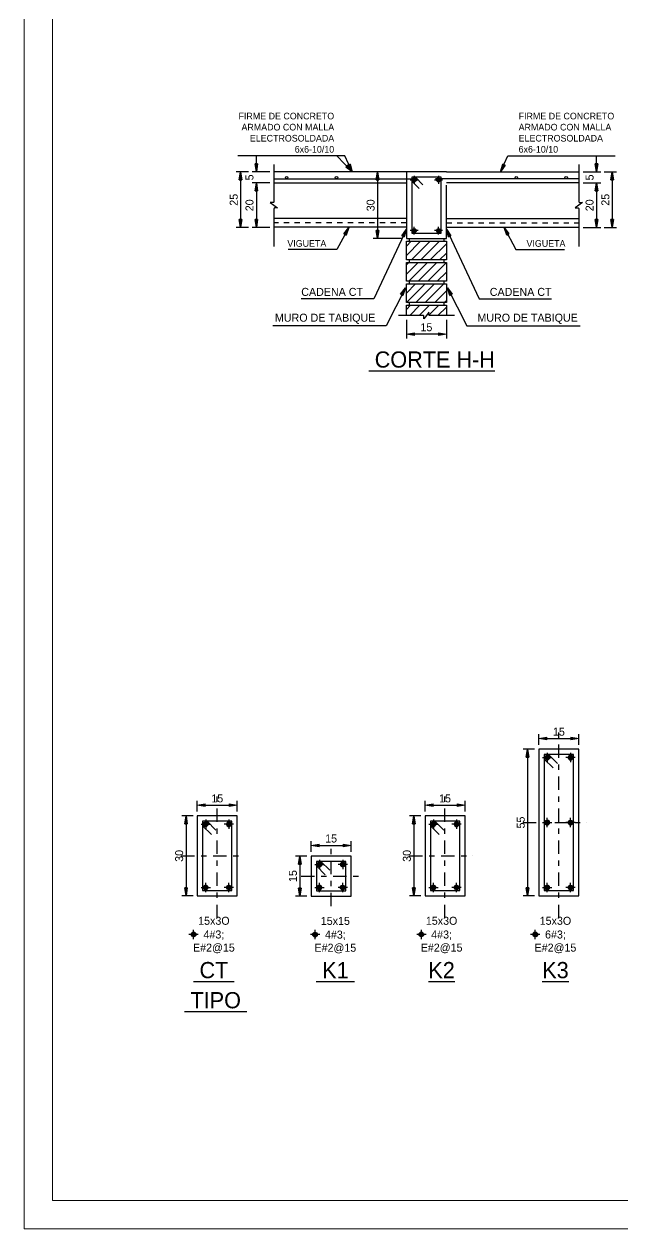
# Model space of a CAD drawing. Header units: millimetres. Extents: x -25 to 297, y -2 to 43.
# Drawn here: x 233.25 to 244.49, y -2.04 to 20.54 of the extents above; entities that cross this region are included whole.
import ezdxf
from ezdxf.enums import TextEntityAlignment as Align

# ---------------------------------------------------------------- set-up
doc = ezdxf.new("R2010")
doc.units = ezdxf.units.MM
doc.linetypes.add('DASHDOT', pattern=[1, 0.5, -0.25, 0, -0.25])
doc.linetypes.add('HIDDEN2', pattern=[0.1875, 0.125, -0.0625])
for name, color, linetype in [('6', 7, 'Continuous'), ('C', 11, 'Continuous'), ('EJES', 250, 'DASHDOT'), ('hatch', 250, 'Continuous'), ('TEXT', 5, 'Continuous'), ('TITULO', 242, 'Continuous'), ('TZ', 15, 'Continuous')]:
    doc.layers.add(name, color=color, linetype=linetype)
doc.styles.add('LEROY', font='stylu.ttf')
doc.dimstyles.new('LEROY_CONC', dxfattribs={"dimtxt": 0.15, "dimasz": 0.15, "dimexe": 0.08, "dimexo": 0.08, "dimgap": 0.05, "dimtad": 1, "dimdec": 0, "dimlfac": 20, "dimzin": 0, "dimdsep": 46, "dimtxsty": 'LEROY', "dimblk1": 'FLECHA', "dimblk2": 'FLECHA', "dimsah": 1, "dimcen": 0.2, "dimclrd": 256, "dimclre": 256, "dimclrt": 5, "dimadec": 0, "dimazin": 0, "dimtfac": 0.5, "dimtdec": 0, "dimtix": 1, "dimtofl": 0, "dimtmove": 0, "dimatfit": 3, "dimldrblk": 'FLECHA', "dimfxl": 1, "dimtolj": 1, "dimtzin": 0, "dimarcsym": 0})

# ---------------------------------------------------------------- blocks, each defined once
blk = doc.blocks.new('FLECHA')
at = {"linetype": 'Continuous'}
blk.add_hatch(color=5, dxfattribs=at).paths.add_polyline_path([(0, 0), (-1, 0.16), (-1, -0.16)])
at = {"color": 5, "linetype": 'Continuous'}
blk.add_line((-1, 0.16), (-1, -0.16), dxfattribs=at)
blk.add_lwpolyline([(-1, 0.16), (0, 0), (-1, -0.16)], dxfattribs=at)
blk = doc.blocks.new('*D366')
at = {"layer": 'C', "lineweight": -2, "transparency": 16777216}
for p, q in [((243.741, 17.565), (244.071, 17.565)), ((243.991, 17.415), (243.991, 16.878)), ((243.741, 16.728), (244.071, 16.728))]:
    blk.add_line(p, q, dxfattribs=at)
at = {"layer": 'Defpoints', "color": 0, "transparency": 16777216}
for p in [(243.661, 17.565), (243.661, 16.728), (243.991, 16.728)]:
    blk.add_point(p, dxfattribs=at)
at = {"layer": 'C', "lineweight": -2, "transparency": 16777216, "xscale": 0.15, "yscale": 0.15, "zscale": 0.15}
for p, rotation in [((243.991, 17.565), 90), ((243.991, 16.728), 270)]:
    blk.add_blockref('FLECHA', p, dxfattribs=dict(at, rotation=rotation))
at = {"layer": 'C', "color": 5, "transparency": 16777216, "insert": (243.863, 17.147), "char_height": 0.15, "attachment_point": 5, "rotation": 90, "style": 'LEROY'}
blk.add_mtext('\\A1;20', dxfattribs=at)
blk = doc.blocks.new('*D367')
at = {"layer": 'C', "lineweight": -2, "transparency": 16777216}
for p, q in [((243.991, 17.922), (243.991, 18.072)), ((243.741, 17.772), (244.071, 17.772)), ((243.741, 17.565), (244.071, 17.565)), ((243.991, 17.415), (243.991, 17.265))]:
    blk.add_line(p, q, dxfattribs=at)
at = {"layer": 'Defpoints', "color": 0, "transparency": 16777216}
for p in [(243.661, 17.772), (243.661, 17.565), (243.991, 17.565)]:
    blk.add_point(p, dxfattribs=at)
at = {"layer": 'C', "lineweight": -2, "transparency": 16777216, "xscale": 0.15, "yscale": 0.15, "zscale": 0.15}
for p, rotation in [((243.991, 17.772), 270), ((243.991, 17.565), 90)]:
    blk.add_blockref('FLECHA', p, dxfattribs=dict(at, rotation=rotation))
at = {"layer": 'C', "color": 5, "transparency": 16777216, "insert": (243.863, 17.669), "char_height": 0.15, "attachment_point": 5, "rotation": 90, "style": 'LEROY'}
blk.add_mtext('\\A1;5', dxfattribs=at)
blk = doc.blocks.new('*D368')
at = {"layer": 'C', "lineweight": -2, "transparency": 16777216}
for p, q in [((244.138, 17.772), (244.367, 17.772)), ((244.287, 17.622), (244.287, 16.878)), ((244.138, 16.728), (244.367, 16.728))]:
    blk.add_line(p, q, dxfattribs=at)
at = {"layer": 'Defpoints', "color": 0, "transparency": 16777216}
for p in [(244.058, 17.772), (244.058, 16.728), (244.287, 16.728)]:
    blk.add_point(p, dxfattribs=at)
at = {"layer": 'C', "lineweight": -2, "transparency": 16777216, "xscale": 0.15, "yscale": 0.15, "zscale": 0.15}
for p, rotation in [((244.287, 17.772), 90), ((244.287, 16.728), 270)]:
    blk.add_blockref('FLECHA', p, dxfattribs=dict(at, rotation=rotation))
at = {"layer": 'C', "color": 5, "transparency": 16777216, "insert": (244.159, 17.25), "char_height": 0.15, "attachment_point": 5, "rotation": 90, "style": 'LEROY'}
blk.add_mtext('\\A1;25', dxfattribs=at)
blk = doc.blocks.new('Var_1')
at = {"layer": 'TZ'}
h = blk.add_hatch(dxfattribs=at)
h.set_pattern_fill('ANSI31', color=250, scale=0.01, style=0)
h.set_pattern_definition([(45, (-118.599832, -46.150385), (-0.02245064, 0.02245064), [])])
edge = h.paths.add_edge_path()
edge.add_arc((0, 0), 0.125, 0, 360)
at = {"layer": 'TZ', "color": 250}
for p, q in [((-0.25, 0), (0.25, 0)), ((0, 0.25), (0, -0.25))]:
    blk.add_line(p, q, dxfattribs=at)
at = {"layer": 'TZ', "color": 5}
blk.add_circle((0, 0), 0.125, dxfattribs=at)
blk = doc.blocks.new('*D370')
at = {"layer": 'C', "lineweight": -2, "transparency": 16777216}
for p, q in [((240.426, 15.001), (240.426, 14.653)), ((241.176, 15.001), (241.176, 14.653)), ((241.026, 14.733), (240.576, 14.733))]:
    blk.add_line(p, q, dxfattribs=at)
at = {"layer": 'Defpoints', "color": 0, "transparency": 16777216}
for p in [(240.426, 15.081), (241.176, 15.081), (240.426, 14.733)]:
    blk.add_point(p, dxfattribs=at)
at = {"layer": 'C', "lineweight": -2, "transparency": 16777216, "xscale": 0.15, "yscale": 0.15, "zscale": 0.15, "rotation": 180}
blk.add_blockref('FLECHA', (240.426, 14.733), dxfattribs=at)
at = {"layer": 'C', "lineweight": -2, "transparency": 16777216, "xscale": 0.15, "yscale": 0.15, "zscale": 0.15}
blk.add_blockref('FLECHA', (241.176, 14.733), dxfattribs=at)
at = {"layer": 'C', "color": 5, "transparency": 16777216, "insert": (240.801, 14.861), "char_height": 0.15, "attachment_point": 5, "style": 'LEROY'}
blk.add_mtext('\\A1;15', dxfattribs=at)
blk = doc.blocks.new('*D371')
at = {"layer": 'C', "lineweight": -2, "transparency": 16777216}
for p, q in [((240.216, 17.773), (239.804, 17.773)), ((239.884, 17.623), (239.884, 16.672)), ((240.346, 16.522), (239.804, 16.522))]:
    blk.add_line(p, q, dxfattribs=at)
at = {"layer": 'Defpoints', "color": 0, "transparency": 16777216}
for p in [(240.296, 17.773), (239.884, 16.522), (240.426, 16.522)]:
    blk.add_point(p, dxfattribs=at)
at = {"layer": 'C', "lineweight": -2, "transparency": 16777216, "xscale": 0.15, "yscale": 0.15, "zscale": 0.15}
for p, rotation in [((239.884, 17.773), 90), ((239.884, 16.522), 270)]:
    blk.add_blockref('FLECHA', p, dxfattribs=dict(at, rotation=rotation))
at = {"layer": 'C', "color": 5, "transparency": 16777216, "insert": (239.755, 17.147), "char_height": 0.15, "attachment_point": 5, "rotation": 90, "style": 'LEROY'}
blk.add_mtext('\\A1;30', dxfattribs=at)
blk = doc.blocks.new('*D363')
at = {"layer": 'C', "lineweight": -2, "transparency": 16777216}
for p, q in [((237.861, 17.565), (237.531, 17.565)), ((237.611, 17.415), (237.611, 16.878)), ((237.861, 16.728), (237.531, 16.728))]:
    blk.add_line(p, q, dxfattribs=at)
at = {"layer": 'Defpoints', "color": 0, "transparency": 16777216}
for p in [(237.941, 17.565), (237.611, 16.728), (237.941, 16.728)]:
    blk.add_point(p, dxfattribs=at)
at = {"layer": 'C', "lineweight": -2, "transparency": 16777216, "xscale": 0.15, "yscale": 0.15, "zscale": 0.15}
for p, rotation in [((237.611, 17.565), 90), ((237.611, 16.728), 270)]:
    blk.add_blockref('FLECHA', p, dxfattribs=dict(at, rotation=rotation))
at = {"layer": 'C', "color": 5, "transparency": 16777216, "insert": (237.483, 17.147), "char_height": 0.15, "attachment_point": 5, "rotation": 90, "style": 'LEROY'}
blk.add_mtext('\\A1;20', dxfattribs=at)
blk = doc.blocks.new('*D364')
at = {"layer": 'C', "lineweight": -2, "transparency": 16777216}
for p, q in [((237.611, 17.922), (237.611, 18.072)), ((237.861, 17.772), (237.531, 17.772)), ((237.861, 17.565), (237.531, 17.565)), ((237.611, 17.415), (237.611, 17.265))]:
    blk.add_line(p, q, dxfattribs=at)
at = {"layer": 'Defpoints', "color": 0, "transparency": 16777216}
for p in [(237.941, 17.772), (237.611, 17.565), (237.941, 17.565)]:
    blk.add_point(p, dxfattribs=at)
at = {"layer": 'C', "lineweight": -2, "transparency": 16777216, "xscale": 0.15, "yscale": 0.15, "zscale": 0.15}
for p, rotation in [((237.611, 17.772), 270), ((237.611, 17.565), 90)]:
    blk.add_blockref('FLECHA', p, dxfattribs=dict(at, rotation=rotation))
at = {"layer": 'C', "color": 5, "transparency": 16777216, "insert": (237.482, 17.669), "char_height": 0.15, "attachment_point": 5, "rotation": 90, "style": 'LEROY'}
blk.add_mtext('\\A1;5', dxfattribs=at)
blk = doc.blocks.new('*D365')
at = {"layer": 'C', "lineweight": -2, "transparency": 16777216}
for p, q in [((237.464, 17.772), (237.235, 17.772)), ((237.315, 17.622), (237.315, 16.878)), ((237.464, 16.728), (237.235, 16.728))]:
    blk.add_line(p, q, dxfattribs=at)
at = {"layer": 'Defpoints', "color": 0, "transparency": 16777216}
for p in [(237.544, 17.772), (237.315, 16.728), (237.544, 16.728)]:
    blk.add_point(p, dxfattribs=at)
at = {"layer": 'C', "lineweight": -2, "transparency": 16777216, "xscale": 0.15, "yscale": 0.15, "zscale": 0.15}
for p, rotation in [((237.315, 17.772), 90), ((237.315, 16.728), 270)]:
    blk.add_blockref('FLECHA', p, dxfattribs=dict(at, rotation=rotation))
at = {"layer": 'C', "color": 5, "transparency": 16777216, "insert": (237.187, 17.25), "char_height": 0.15, "attachment_point": 5, "rotation": 90, "style": 'LEROY'}
blk.add_mtext('\\A1;25', dxfattribs=at)
blk = doc.blocks.new('*D415')
at = {"layer": 'C', "lineweight": -2, "transparency": 16777216}
for p, q in [((236.503, 5.784), (236.503, 5.983)), ((236.653, 5.903), (237.103, 5.903)), ((237.253, 5.784), (237.253, 5.983))]:
    blk.add_line(p, q, dxfattribs=at)
at = {"layer": 'Defpoints', "color": 0, "transparency": 16777216}
for p in [(237.253, 5.903), (236.503, 5.704), (237.253, 5.704)]:
    blk.add_point(p, dxfattribs=at)
at = {"layer": 'C', "lineweight": -2, "transparency": 16777216, "xscale": 0.15, "yscale": 0.15, "zscale": 0.15, "rotation": 180}
blk.add_blockref('FLECHA', (236.503, 5.903), dxfattribs=at)
at = {"layer": 'C', "lineweight": -2, "transparency": 16777216, "xscale": 0.15, "yscale": 0.15, "zscale": 0.15}
blk.add_blockref('FLECHA', (237.253, 5.903), dxfattribs=at)
at = {"layer": 'C', "color": 5, "transparency": 16777216, "insert": (236.878, 6.031), "char_height": 0.15, "attachment_point": 5, "style": 'LEROY'}
blk.add_mtext('\\A1;15', dxfattribs=at)
blk = doc.blocks.new('*D416')
at = {"layer": 'C', "lineweight": -2, "transparency": 16777216}
for p, q in [((236.423, 5.704), (236.211, 5.704)), ((236.291, 5.554), (236.291, 4.354)), ((236.423, 4.204), (236.211, 4.204))]:
    blk.add_line(p, q, dxfattribs=at)
at = {"layer": 'Defpoints', "color": 0, "transparency": 16777216}
for p in [(236.503, 5.704), (236.291, 4.204), (236.503, 4.204)]:
    blk.add_point(p, dxfattribs=at)
at = {"layer": 'C', "lineweight": -2, "transparency": 16777216, "xscale": 0.15, "yscale": 0.15, "zscale": 0.15}
for p, rotation in [((236.291, 5.704), 90), ((236.291, 4.204), 270)]:
    blk.add_blockref('FLECHA', p, dxfattribs=dict(at, rotation=rotation))
at = {"layer": 'C', "color": 5, "transparency": 16777216, "insert": (236.163, 4.954), "char_height": 0.15, "attachment_point": 5, "rotation": 90, "style": 'LEROY'}
blk.add_mtext('\\A1;30', dxfattribs=at)
blk = doc.blocks.new('*D419')
at = {"layer": 'C', "lineweight": -2, "transparency": 16777216}
for p, q in [((240.775, 5.784), (240.775, 5.983)), ((240.925, 5.903), (241.375, 5.903)), ((241.525, 5.784), (241.525, 5.983))]:
    blk.add_line(p, q, dxfattribs=at)
at = {"layer": 'Defpoints', "color": 0, "transparency": 16777216}
for p in [(241.525, 5.903), (240.775, 5.704), (241.525, 5.704)]:
    blk.add_point(p, dxfattribs=at)
at = {"layer": 'C', "lineweight": -2, "transparency": 16777216, "xscale": 0.15, "yscale": 0.15, "zscale": 0.15, "rotation": 180}
blk.add_blockref('FLECHA', (240.775, 5.903), dxfattribs=at)
at = {"layer": 'C', "lineweight": -2, "transparency": 16777216, "xscale": 0.15, "yscale": 0.15, "zscale": 0.15}
blk.add_blockref('FLECHA', (241.525, 5.903), dxfattribs=at)
at = {"layer": 'C', "color": 5, "transparency": 16777216, "insert": (241.15, 6.031), "char_height": 0.15, "attachment_point": 5, "style": 'LEROY'}
blk.add_mtext('\\A1;15', dxfattribs=at)
blk = doc.blocks.new('*D420')
at = {"layer": 'C', "lineweight": -2, "transparency": 16777216}
for p, q in [((240.695, 5.704), (240.483, 5.704)), ((240.563, 5.554), (240.563, 4.354)), ((240.695, 4.204), (240.483, 4.204))]:
    blk.add_line(p, q, dxfattribs=at)
at = {"layer": 'Defpoints', "color": 0, "transparency": 16777216}
for p in [(240.775, 5.704), (240.563, 4.204), (240.775, 4.204)]:
    blk.add_point(p, dxfattribs=at)
at = {"layer": 'C', "lineweight": -2, "transparency": 16777216, "xscale": 0.15, "yscale": 0.15, "zscale": 0.15}
for p, rotation in [((240.563, 5.704), 90), ((240.563, 4.204), 270)]:
    blk.add_blockref('FLECHA', p, dxfattribs=dict(at, rotation=rotation))
at = {"layer": 'C', "color": 5, "transparency": 16777216, "insert": (240.435, 4.954), "char_height": 0.15, "attachment_point": 5, "rotation": 90, "style": 'LEROY'}
blk.add_mtext('\\A1;30', dxfattribs=at)
blk = doc.blocks.new('*D421')
at = {"layer": 'C', "lineweight": -2, "transparency": 16777216}
for p, q in [((238.638, 5.031), (238.638, 5.231)), ((239.388, 5.031), (239.388, 5.231)), ((238.788, 5.151), (239.238, 5.151))]:
    blk.add_line(p, q, dxfattribs=at)
at = {"layer": 'Defpoints', "color": 0, "transparency": 16777216}
for p in [(239.388, 5.151), (238.638, 4.951), (239.388, 4.951)]:
    blk.add_point(p, dxfattribs=at)
at = {"layer": 'C', "lineweight": -2, "transparency": 16777216, "xscale": 0.15, "yscale": 0.15, "zscale": 0.15, "rotation": 180}
blk.add_blockref('FLECHA', (238.638, 5.151), dxfattribs=at)
at = {"layer": 'C', "lineweight": -2, "transparency": 16777216, "xscale": 0.15, "yscale": 0.15, "zscale": 0.15}
blk.add_blockref('FLECHA', (239.388, 5.151), dxfattribs=at)
at = {"layer": 'C', "color": 5, "transparency": 16777216, "insert": (239.013, 5.279), "char_height": 0.15, "attachment_point": 5, "style": 'LEROY'}
blk.add_mtext('\\A1;15', dxfattribs=at)
blk = doc.blocks.new('*D422')
at = {"layer": 'C', "lineweight": -2, "transparency": 16777216}
for p, q in [((238.558, 4.951), (238.345, 4.951)), ((238.425, 4.801), (238.425, 4.351)), ((238.558, 4.201), (238.345, 4.201))]:
    blk.add_line(p, q, dxfattribs=at)
at = {"layer": 'Defpoints', "color": 0, "transparency": 16777216}
for p in [(238.638, 4.951), (238.425, 4.201), (238.638, 4.201)]:
    blk.add_point(p, dxfattribs=at)
at = {"layer": 'C', "lineweight": -2, "transparency": 16777216, "xscale": 0.15, "yscale": 0.15, "zscale": 0.15}
for p, rotation in [((238.425, 4.951), 90), ((238.425, 4.201), 270)]:
    blk.add_blockref('FLECHA', p, dxfattribs=dict(at, rotation=rotation))
at = {"layer": 'C', "color": 5, "transparency": 16777216, "insert": (238.297, 4.576), "char_height": 0.15, "attachment_point": 5, "rotation": 90, "style": 'LEROY'}
blk.add_mtext('\\A1;15', dxfattribs=at)
blk = doc.blocks.new('*D423')
at = {"layer": 'C', "lineweight": -2, "transparency": 16777216}
for p, q in [((242.911, 7.034), (242.911, 7.233)), ((243.661, 7.034), (243.661, 7.233)), ((243.061, 7.153), (243.511, 7.153))]:
    blk.add_line(p, q, dxfattribs=at)
at = {"layer": 'Defpoints', "color": 0, "transparency": 16777216}
for p in [(243.661, 7.153), (242.911, 6.954), (243.661, 6.954)]:
    blk.add_point(p, dxfattribs=at)
at = {"layer": 'C', "lineweight": -2, "transparency": 16777216, "xscale": 0.15, "yscale": 0.15, "zscale": 0.15, "rotation": 180}
blk.add_blockref('FLECHA', (242.911, 7.153), dxfattribs=at)
at = {"layer": 'C', "lineweight": -2, "transparency": 16777216, "xscale": 0.15, "yscale": 0.15, "zscale": 0.15}
blk.add_blockref('FLECHA', (243.661, 7.153), dxfattribs=at)
at = {"layer": 'C', "color": 5, "transparency": 16777216, "insert": (243.286, 7.281), "char_height": 0.15, "attachment_point": 5, "style": 'LEROY'}
blk.add_mtext('\\A1;15', dxfattribs=at)
blk = doc.blocks.new('*D424')
at = {"layer": 'C', "lineweight": -2, "transparency": 16777216}
for p, q in [((242.831, 6.954), (242.619, 6.954)), ((242.699, 6.804), (242.699, 4.354)), ((242.831, 4.204), (242.619, 4.204))]:
    blk.add_line(p, q, dxfattribs=at)
at = {"layer": 'Defpoints', "color": 0, "transparency": 16777216}
for p in [(242.911, 6.954), (242.699, 4.204), (242.911, 4.204)]:
    blk.add_point(p, dxfattribs=at)
at = {"layer": 'C', "lineweight": -2, "transparency": 16777216, "xscale": 0.15, "yscale": 0.15, "zscale": 0.15}
for p, rotation in [((242.699, 6.954), 90), ((242.699, 4.204), 270)]:
    blk.add_blockref('FLECHA', p, dxfattribs=dict(at, rotation=rotation))
at = {"layer": 'C', "color": 5, "transparency": 16777216, "insert": (242.571, 5.579), "char_height": 0.15, "attachment_point": 5, "rotation": 90, "style": 'LEROY'}
blk.add_mtext('\\A1;55', dxfattribs=at)

msp = doc.modelspace()

# ---------------------------------------------------------------- hatches: boundary and pattern name
at = {"layer": 'hatch'}
h = msp.add_hatch(dxfattribs=at)
h.set_pattern_fill('ANSI31', color=256, style=0)
h.set_pattern_definition([(45, (240.42589, 15.32273), (-0.088388, 0.088388), [])])
h.paths.add_polyline_path([(240.426, 16.073), (241.176, 16.073), (241.176, 15.723), (240.426, 15.723)])
h.paths.add_polyline_path([(240.426, 15.673), (241.176, 15.673), (241.176, 15.323), (240.426, 15.323)])
h.paths.add_polyline_path([(240.426, 16.473), (241.176, 16.473), (241.176, 16.123), (240.426, 16.123)])
h = msp.add_hatch(dxfattribs=at)
h.set_pattern_fill('ANSI31', color=256, style=0)
h.set_pattern_definition([(45, (240.42589, 15.01888), (-0.088388, 0.088388), [])])
h.paths.add_polyline_path([(241.176, 15.273), (241.047, 15.273), (241.047, 15.081), (241.176, 15.081)])
h.paths.add_polyline_path([(241.047, 15.273), (240.801, 15.273), (240.801, 15.081), (240.847, 15.143), (240.847, 15.095, 0.414214), (240.862, 15.081), (241.047, 15.081)])
h.paths.add_polyline_path([(240.801, 15.273), (240.554, 15.273), (240.554, 15.081), (240.74, 15.081, -0.414214), (240.754, 15.067), (240.754, 15.019), (240.801, 15.081)])
h.paths.add_polyline_path([(240.554, 15.273), (240.426, 15.273), (240.426, 15.081), (240.554, 15.081)])

# ---------------------------------------------------------------- linework, layer by layer
at = {"layer": '6', "lineweight": 0}
for points in [[(233.253, 41.001), (297.273, 41.001), (297.273, -2.036), (233.253, -2.036)], [(233.785, 40.469), (296.741, 40.469), (296.741, -1.504), (233.785, -1.504)]]:
    msp.add_lwpolyline(points, close=True, dxfattribs=at)
at = {"layer": 'EJES', "ltscale": 0.5}
for p, q in [((243.285, 3.79), (243.285, 7.367)), ((236.877, 3.79), (236.877, 6.117)), ((241.149, 3.79), (241.149, 6.117)), ((242.611, 5.579), (243.811, 5.579)), ((239.013, 4.014), (239.013, 5.139)), ((236.203, 4.954), (237.403, 4.954)), ((240.475, 4.954), (241.675, 4.954)), ((238.45, 4.576), (239.575, 4.576))]:
    msp.add_line(p, q, dxfattribs=at)
at = {"layer": 'TZ', "color": 15}
for p, q in [((240.426, 17.772), (237.941, 17.772)), ((241.176, 17.772), (243.661, 17.772)), ((237.941, 17.565), (240.426, 17.565)), ((243.661, 17.565), (241.176, 17.565)), ((241.176, 16.522), (241.176, 17.522)), ((240.426, 16.901), (237.941, 16.901)), ((240.426, 16.735), (237.941, 16.735)), ((241.176, 16.901), (243.661, 16.901)), ((241.176, 16.735), (243.661, 16.735))]:
    msp.add_line(p, q, dxfattribs=at)
at = {"layer": 'TZ', "color": 3}
for p, q in [((237.941, 17.64), (240.63, 17.64)), ((240.737, 17.53), (240.595, 17.672)), ((243.661, 17.64), (240.972, 17.64)), ((240.667, 17.459), (240.525, 17.601)), ((243.261, 6.686), (243.093, 6.854)), ((243.178, 6.603), (243.011, 6.77)), ((236.77, 5.353), (236.603, 5.52)), ((236.853, 5.436), (236.685, 5.604)), ((241.042, 5.353), (240.875, 5.52)), ((241.125, 5.436), (240.957, 5.604)), ((238.904, 4.601), (238.738, 4.767)), ((238.987, 4.684), (238.82, 4.851))]:
    msp.add_line(p, q, dxfattribs=at)
at = {"layer": 'TZ', "color": 3, "linetype": 'HIDDEN2', "ltscale": 0.5}
for p, q in [((240.426, 16.818), (237.941, 16.818)), ((241.176, 16.818), (243.661, 16.818))]:
    msp.add_line(p, q, dxfattribs=at)
at = {"layer": 'TZ'}
for p, q in [((240.476, 16.523), (240.476, 16.473)), ((241.126, 16.523), (241.126, 16.473)), ((240.476, 16.123), (240.476, 16.073)), ((241.126, 16.123), (241.126, 16.073)), ((240.476, 15.723), (240.476, 15.673)), ((241.126, 15.723), (241.126, 15.673)), ((240.476, 15.323), (240.476, 15.273)), ((241.126, 15.323), (241.126, 15.273))]:
    msp.add_line(p, q, dxfattribs=at)
at = {"layer": 'TZ', "linetype": 'Continuous'}
for points in [[(237.941, 17.909), (237.941, 17.217, -0.414214), (237.925, 17.201), (237.872, 17.201), (237.941, 17.15), (238.009, 17.098), (237.956, 17.098, 0.414214), (237.941, 17.083), (237.941, 16.374)], [(243.661, 17.909), (243.661, 17.217, 0.414214), (243.677, 17.201), (243.73, 17.201), (243.661, 17.15), (243.593, 17.098), (243.645, 17.098, -0.414214), (243.661, 17.083), (243.661, 16.374)], [(241.326, 15.081), (240.862, 15.081, -0.414214), (240.847, 15.095), (240.847, 15.143), (240.801, 15.081), (240.754, 15.019), (240.754, 15.067, 0.414214), (240.74, 15.081), (240.276, 15.081)]]:
    msp.add_lwpolyline(points, format="xyb", dxfattribs=at)
at = {"layer": 'TZ'}
for points in [[(241.176, 17.772), (240.426, 17.772), (240.426, 16.522), (241.176, 16.522)], [(240.426, 15.081), (240.426, 15.273), (241.176, 15.273), (241.176, 15.081)]]:
    msp.add_lwpolyline(points, dxfattribs=at)
at = {"layer": 'TZ', "color": 3}
for points in [[(241.077, 17.672), (240.525, 17.672), (240.525, 16.622), (241.077, 16.622)], [(243.011, 4.304), (243.561, 4.304), (243.561, 6.854), (243.011, 6.854)], [(236.603, 4.304), (237.153, 4.304), (237.153, 5.604), (236.603, 5.604)], [(240.875, 4.304), (241.425, 4.304), (241.425, 5.604), (240.875, 5.604)], [(238.738, 4.301), (239.288, 4.301), (239.288, 4.851), (238.738, 4.851)]]:
    msp.add_lwpolyline(points, close=True, dxfattribs=at)
at = {"layer": 'TZ'}
for points in [[(240.426, 16.473), (241.176, 16.473), (241.176, 16.123), (240.426, 16.123)], [(240.426, 16.073), (241.176, 16.073), (241.176, 15.723), (240.426, 15.723)], [(240.426, 15.673), (241.176, 15.673), (241.176, 15.323), (240.426, 15.323)], [(242.911, 4.204), (243.661, 4.204), (243.661, 6.954), (242.911, 6.954)], [(236.503, 4.204), (237.253, 4.204), (237.253, 5.704), (236.503, 5.704)], [(240.775, 4.204), (241.525, 4.204), (241.525, 5.704), (240.775, 5.704)], [(238.638, 4.201), (239.388, 4.201), (239.388, 4.951), (238.638, 4.951)]]:
    msp.add_lwpolyline(points, close=True, dxfattribs=at)
at = {"layer": 'TZ', "color": 5}
for centre in [(238.179, 17.663), (239.114, 17.663), (242.487, 17.663), (243.423, 17.663)]:
    msp.add_circle(centre, 0.0231, dxfattribs=at)

# ---------------------------------------------------------------- block references
at = {"layer": 'TZ'}
for p, xscale, yscale, zscale in [((240.573, 17.623), 0.2975000000000136, 0.2975000000000136, 0.2975000000000136), ((241.028, 17.623), 0.2975000000000136, 0.2975000000000136, 0.2975000000000136), ((243.068, 6.796), 0.3499999999999091, 0.3499999999999091, 0.3499999999999091), ((243.504, 6.796), -0.3499999999999091, 0.3500000000000227, 0.35), ((236.66, 5.546), 0.3499999999999091, 0.3499999999999091, 0.3499999999999091), ((237.096, 5.546), -0.3499999999999091, 0.3500000000000227, 0.35), ((240.932, 5.546), 0.3499999999999091, 0.3499999999999091, 0.3499999999999091), ((241.368, 5.546), -0.3499999999999091, 0.3500000000000227, 0.35), ((238.795, 4.793), 0.3499999999999091, 0.3499999999999091, 0.3499999999999091), ((239.231, 4.793), -0.3499999999999091, 0.3500000000000227, 0.35)]:
    msp.add_blockref('Var_1', p, dxfattribs=dict(at, xscale=xscale, yscale=yscale, zscale=zscale))
at = {"layer": 'TZ', "rotation": 180}
for p, xscale, yscale, zscale in [((240.573, 16.672), 0.2975000000000136, 0.2975000000000136, 0.2975000000000136), ((241.028, 16.672), 0.2975000000000136, 0.2975000000000136, 0.2975000000000136), ((243.068, 5.579), -0.3499999999999091, 0.3500000000000227, 0.35), ((243.504, 5.579), 0.3499999999999091, 0.3499999999999091, 0.3499999999999091), ((236.66, 4.362), -0.3499999999999091, 0.3500000000000227, 0.35), ((237.096, 4.362), 0.3499999999999091, 0.3499999999999091, 0.3499999999999091), ((238.795, 4.359), -0.3499999999999091, 0.3500000000000227, 0.35), ((239.231, 4.359), 0.3499999999999091, 0.3499999999999091, 0.3499999999999091), ((240.932, 4.362), -0.3499999999999091, 0.3500000000000227, 0.35), ((241.368, 4.362), 0.3499999999999091, 0.3499999999999091, 0.3499999999999091), ((243.068, 4.362), -0.3499999999999091, 0.3500000000000227, 0.35), ((243.504, 4.362), 0.3499999999999091, 0.3499999999999091, 0.3499999999999091), ((236.434, 3.482), 0.3499999999999091, 0.3499999999999091, 0.3499999999999091), ((238.712, 3.48), 0.3499999999999091, 0.3499999999999091, 0.3499999999999091), ((240.706, 3.482), 0.3499999999999091, 0.3499999999999091, 0.3499999999999091), ((242.842, 3.482), 0.3499999999999091, 0.3499999999999091, 0.3499999999999091)]:
    msp.add_blockref('Var_1', p, dxfattribs=dict(at, xscale=xscale, yscale=yscale, zscale=zscale))

# ---------------------------------------------------------------- texts
at = {"layer": 'C', "style": 'LEROY'}
for s, insert, char_height, width, attachment_point in [('{\\C5;FIRME DE CONCRETO ARMADO CON MALLA ELECTROSOLDADA 6x6-10/10}', (239.071, 18.507), 0.1245, 2.18663, 6), ('{\\C5;FIRME DE CONCRETO ARMADO CON MALLA ELECTROSOLDADA 6x6-10/10}', (242.531, 18.507), 0.1245, 2.18663, 4), ('{\\C5;VIGUETA}', (238.923, 16.431), 0.1245, 2.18663, 6), ('{\\C5;VIGUETA}', (242.679, 16.431), 0.1245, 2.18663, 4), ('{\\C5;CADENA CT}', (239.612, 15.523), 0.15, 2.6345, 6), ('{\\C5;CADENA CT}', (241.99, 15.523), 0.15, 2.6345, 4), ('{\\C5;MURO DE TABIQUE}', (239.843, 15.02), 0.15, 2.6345, 6), ('{\\C5;MURO DE TABIQUE}', (241.758, 15.02), 0.15, 2.6345, 4)]:
    msp.add_mtext(s, dxfattribs=dict(at, insert=insert, char_height=char_height, width=width, attachment_point=attachment_point))
at = {"layer": 'TEXT', "style": 'LEROY'}
for s, p in [('15x3O', (236.814, 3.663)), ('15x15', (239.093, 3.661)), ('15x3O', (241.086, 3.663)), ('15x3O', (243.222, 3.663)), ('4#3;', (236.814, 3.406)), ('4#3;', (239.093, 3.404)), ('4#3;', (241.086, 3.406)), ('6#3;', (243.222, 3.406)), ('E#2@15', (236.814, 3.16)), ('E#2@15', (239.093, 3.158)), ('E#2@15', (241.086, 3.16)), ('E#2@15', (243.222, 3.16))]:
    msp.add_text(s, height=0.15, dxfattribs=at).set_placement(p, align=Align.CENTER)
at = {"layer": 'TITULO', "style": 'LEROY'}
for s, p in [('%%U CORTE H-H', (240.902, 14.105)), ('%%U CT ', (236.814, 2.662)), ('%%U K1 ', (239.093, 2.66)), ('%%UK2', (241.086, 2.662)), ('%%UK3', (243.222, 2.662)), ('%%U TIPO ', (236.848, 2.098))]:
    msp.add_text(s, height=0.3036, dxfattribs=at).set_placement(p, align=Align.CENTER)

# ---------------------------------------------------------------- dimensions: what is measured, and where the dimension line sits
at = {"layer": 'C'}
for base, p1, p2, text, picture, middle in [((237.611, 17.565), (237.941, 17.772), (237.941, 17.565), '5', '*D364', (237.482, 17.669)), ((243.991, 17.565), (243.661, 17.772), (243.661, 17.565), '5', '*D367', (243.863, 17.669)), ((239.884, 16.522), (240.296, 17.773), (240.426, 16.522), '30', '*D371', (239.755, 17.147))]:
    dim = msp.add_linear_dim(base=base, p1=p1, p2=p2, angle=90, text=text, dimstyle='LEROY_CONC', dxfattribs=at)
    dim.commit()
    dim.dimension.update_dxf_attribs({"geometry": picture, "text_midpoint": middle})
for p1, p2, distance, picture, middle in [((237.544, 17.772), (237.544, 16.728), -0.229, '*D365', (237.187, 17.25)), ((244.058, 17.772), (244.058, 16.728), 0.229, '*D368', (244.159, 17.25))]:
    dim = msp.add_aligned_dim(p1=p1, p2=p2, distance=distance, text='25', dimstyle='LEROY_CONC', dxfattribs=at)
    dim.commit()
    dim.dimension.update_dxf_attribs({"geometry": picture, "text_midpoint": middle})
for base, p1, p2, picture, middle in [((237.611, 16.728), (237.941, 17.565), (237.941, 16.728), '*D363', (237.483, 17.147)), ((243.991, 16.728), (243.661, 17.565), (243.661, 16.728), '*D366', (243.863, 17.147))]:
    dim = msp.add_linear_dim(base=base, p1=p1, p2=p2, angle=90, text='20', dimstyle='LEROY_CONC', override={"dimtmove": 1}, dxfattribs=at)
    dim.commit()
    dim.dimension.update_dxf_attribs({"geometry": picture, "text_midpoint": middle})
for p1, p2, distance, picture, middle in [((241.176, 15.081), (240.426, 15.081), 0.348, '*D370', (240.801, 14.861)), ((242.911, 6.954), (243.661, 6.954), 0.199, '*D423', (243.286, 7.281)), ((242.911, 6.954), (242.911, 4.204), -0.212, '*D424', (242.571, 5.579)), ((236.503, 5.704), (237.253, 5.704), 0.199, '*D415', (236.878, 6.031)), ((240.775, 5.704), (241.525, 5.704), 0.199, '*D419', (241.15, 6.031)), ((236.503, 5.704), (236.503, 4.204), -0.212, '*D416', (236.163, 4.954)), ((240.775, 5.704), (240.775, 4.204), -0.212, '*D420', (240.435, 4.954)), ((238.638, 4.951), (239.388, 4.951), 0.199, '*D421', (239.013, 5.279)), ((238.638, 4.951), (238.638, 4.201), -0.212, '*D422', (238.297, 4.576))]:
    dim = msp.add_aligned_dim(p1=p1, p2=p2, distance=distance, dimstyle='LEROY_CONC', dxfattribs=at)
    dim.commit()
    dim.dimension.update_dxf_attribs({"geometry": picture, "text_midpoint": middle})

# ---------------------------------------------------------------- leaders
at = {"layer": 'C', "annotation_type": 0, "has_hookline": 1}
for points, hookline_direction, text_width in [([(239.409, 17.772), (239.271, 18.073), (239.121, 18.073)], 1, 1.809), ([(242.192, 17.772), (242.331, 18.073), (242.481, 18.073)], 0, 1.809), ([(239.345, 16.73), (239.123, 16.316), (238.973, 16.316)], 1, 0.715), ([(242.257, 16.73), (242.479, 16.316), (242.629, 16.316)], 0, 0.715), ([(240.426, 16.699), (239.812, 15.395), (239.662, 15.395)], 1, 1.158), ([(241.176, 16.699), (241.79, 15.395), (241.94, 15.395)], 0, 1.158), ([(240.406, 15.602), (240.043, 14.889), (239.893, 14.889)], 1, 1.925), ([(241.196, 15.602), (241.558, 14.889), (241.708, 14.889)], 0, 1.925)]:
    msp.add_leader(points, dimstyle='LEROY_CONC', dxfattribs=dict(at, hookline_direction=hookline_direction, text_width=text_width))
at = {"layer": 'C'}
msp.add_leader([(239.409, 17.772), (239.121, 18.073)], dimstyle='LEROY_CONC', dxfattribs=at)

doc.saveas('drawing.dxf')
